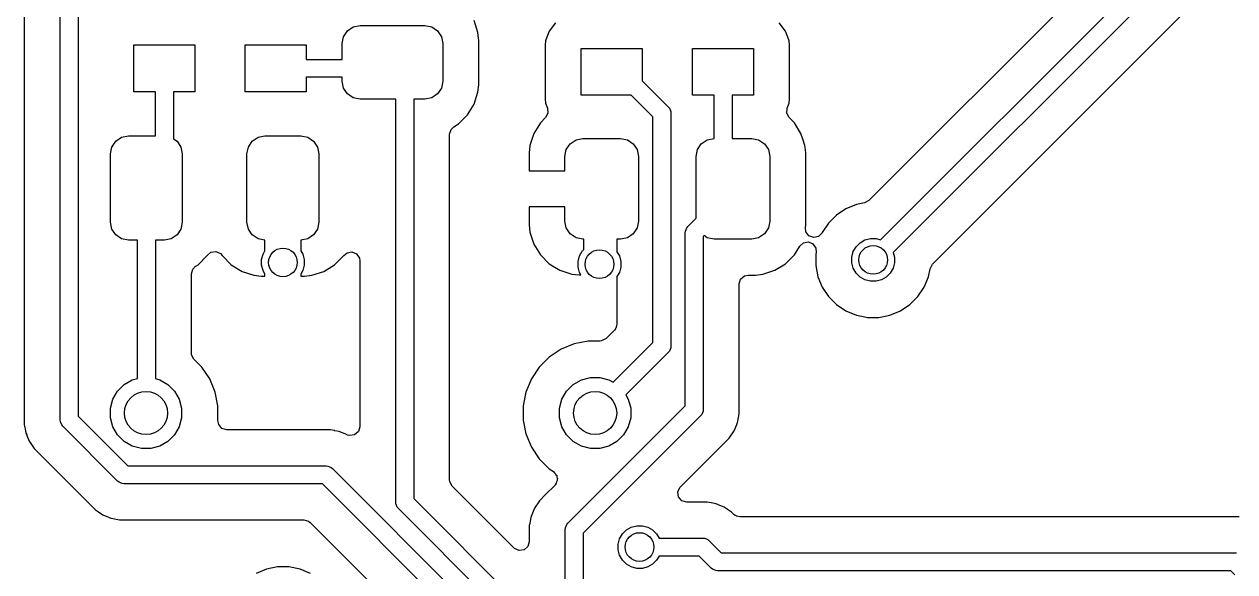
# Model space of a CAD drawing. Header units: inches. Extents: x 1.91 to 4.47, y -4.27 to -2.07.
# Drawn here: x 3.111 to 3.775, y -3.224 to -2.924 of the extents above; entities that cross this region are included whole.
import ezdxf

# ---------------------------------------------------------------- set-up
doc = ezdxf.new("R2010")
doc.units = ezdxf.units.IN
doc.header["$MEASUREMENT"] = 0
doc.layers.add('BLACK', color=250, linetype='CONTINUOUS')

msp = doc.modelspace()

# ---------------------------------------------------------------- linework, layer by layer
at = {"layer": 'BLACK', "linetype": 'CONTINUOUS'}
for p, q in [((4.06016, -2.53414), (3.57406, -3.02024)), ((3.58045, -3.04172), (4.0813, -2.54087)), ((4.0897, -2.54639), (3.58741, -3.04868)), ((3.60889, -3.05507), (4.10535, -2.55861)), ((3.13091, -3.14042), (3.13091, -2.75837)), ((3.14075, -2.75837), (3.14075, -3.13838)), ((3.1112, -2.78295), (3.1112, -3.138)), ((3.28832, -2.92729), (3.29151, -2.92516)), ((3.29151, -2.92516), (3.29528, -2.92441)), ((3.29528, -2.92441), (3.33071, -2.92441)), ((3.33071, -2.92441), (3.33448, -2.92516)), ((3.33448, -2.92516), (3.33767, -2.92729)), ((3.35926, -2.92647), (3.35767, -2.92168)), ((3.40226, -2.92293), (3.39887, -2.92747)), ((3.5283, -2.92747), (3.5249, -2.92293)), ((3.28543, -2.93425), (3.28618, -2.93049)), ((3.28618, -2.93049), (3.28832, -2.92729)), ((3.33767, -2.92729), (3.3398, -2.93049)), ((3.3398, -2.93049), (3.34055, -2.93425)), ((3.35984, -2.92824), (3.35926, -2.92647)), ((3.36018, -2.93157), (3.35984, -2.92824)), ((3.35984, -2.92824), (3.35984, -2.92824)), ((3.36026, -2.93228), (3.36018, -2.93157)), ((3.39887, -2.92747), (3.39707, -2.93228)), ((3.39887, -2.92747), (3.39887, -2.92747)), ((3.5301, -2.93228), (3.5283, -2.92747)), ((3.5283, -2.92747), (3.5283, -2.92747)), ((3.17126, -2.96063), (3.17126, -2.93504)), ((3.17126, -2.93504), (3.20472, -2.93504)), ((3.20472, -2.93504), (3.20472, -2.96063)), ((3.23228, -2.96063), (3.23228, -2.93504)), ((3.23228, -2.93504), (3.26575, -2.93504)), ((3.26575, -2.93504), (3.26575, -2.94291)), ((3.28543, -2.94291), (3.28543, -2.93425)), ((3.34055, -2.93425), (3.34055, -2.95492)), ((3.36026, -2.95689), (3.36026, -2.93228)), ((3.39689, -2.93278), (3.39663, -2.93512)), ((3.39663, -2.93512), (3.39663, -2.93512)), ((3.39663, -2.93512), (3.39663, -2.93512)), ((3.39663, -2.93512), (3.39663, -2.96448)), ((3.39707, -2.93228), (3.39689, -2.93278)), ((3.41634, -2.9626), (3.41634, -2.93701)), ((3.41634, -2.93701), (3.4498, -2.93701)), ((3.4498, -2.93701), (3.4498, -2.95465)), ((3.47736, -2.9626), (3.47736, -2.93701)), ((3.47736, -2.93701), (3.51083, -2.93701)), ((3.51083, -2.93701), (3.51083, -2.9626)), ((3.53028, -2.93278), (3.5301, -2.93228)), ((3.53053, -2.93512), (3.53028, -2.93278)), ((3.53053, -2.96448), (3.53053, -2.93512)), ((3.26575, -2.94291), (3.28543, -2.94291)), ((3.28543, -2.95276), (3.26575, -2.95276)), ((3.26575, -2.95276), (3.26575, -2.96063)), ((3.28543, -2.95492), (3.28543, -2.95276)), ((3.28618, -2.95869), (3.28543, -2.95492)), ((3.34055, -2.95492), (3.3398, -2.95869)), ((3.35984, -2.96094), (3.36026, -2.95689)), ((3.4498, -2.95465), (3.46411, -2.96896)), ((3.18307, -2.96063), (3.17126, -2.96063)), ((3.18307, -2.98484), (3.18307, -2.96063)), ((3.20472, -2.96063), (3.19291, -2.96063)), ((3.19291, -2.96063), (3.19291, -2.98636)), ((3.26575, -2.96063), (3.23228, -2.96063)), ((3.28832, -2.96188), (3.28618, -2.95869)), ((3.29151, -2.96401), (3.28832, -2.96188)), ((3.29528, -2.96476), (3.29151, -2.96401)), ((3.31476, -2.96476), (3.29528, -2.96476)), ((3.31476, -3.18543), (3.31476, -2.96476)), ((3.33071, -2.96476), (3.32461, -2.96476)), ((3.32461, -2.96476), (3.32461, -3.18339)), ((3.33448, -2.96401), (3.33071, -2.96476)), ((3.33767, -2.96188), (3.33448, -2.96401)), ((3.3398, -2.95869), (3.33767, -2.96188)), ((3.35767, -2.96749), (3.35984, -2.96094)), ((3.39663, -2.96448), (3.39663, -2.96448)), ((3.39663, -2.96448), (3.39689, -2.96683)), ((3.44383, -2.9626), (3.41634, -2.9626)), ((3.45571, -2.97448), (3.44383, -2.9626)), ((3.48917, -2.9626), (3.47736, -2.9626)), ((3.48917, -2.98622), (3.48917, -2.9626)), ((3.51083, -2.9626), (3.49902, -2.9626)), ((3.49902, -2.9626), (3.49902, -2.98622)), ((3.53028, -2.96683), (3.53053, -2.96448)), ((3.35404, -2.97337), (3.35767, -2.96749)), ((3.39689, -2.96683), (3.39689, -2.96683)), ((3.39689, -2.96683), (3.39794, -2.96965)), ((3.39794, -2.96965), (3.39814, -2.9724)), ((3.46411, -2.96896), (3.46472, -2.96971)), ((3.46472, -2.96971), (3.46472, -2.96971)), ((3.46472, -2.96971), (3.46546, -2.97148)), ((3.46546, -2.97148), (3.46555, -2.97244)), ((3.52904, -2.97238), (3.52923, -2.96963)), ((3.52923, -2.96963), (3.52926, -2.96956)), ((3.52926, -2.96956), (3.53028, -2.96683)), ((3.34916, -2.97826), (3.35404, -2.97337)), ((3.394, -2.97762), (3.39038, -2.9835)), ((3.39682, -2.97481), (3.394, -2.97762)), ((3.39814, -2.9724), (3.39682, -2.97481)), ((3.45571, -3.09796), (3.45571, -2.97448)), ((3.46555, -2.97244), (3.46555, -3.1)), ((3.53036, -2.97479), (3.52904, -2.97238)), ((3.53318, -2.97761), (3.53036, -2.97479)), ((3.5368, -2.98349), (3.53318, -2.97761)), ((3.16454, -2.98559), (3.16831, -2.98484)), ((3.16831, -2.98484), (3.18307, -2.98484)), ((3.23934, -2.98559), (3.24311, -2.98484)), ((3.24311, -2.98484), (3.2628, -2.98484)), ((3.2628, -2.98484), (3.26656, -2.98559)), ((3.34431, -2.98397), (3.34509, -2.98133)), ((3.34431, -3.03346), (3.34431, -2.98397)), ((3.34509, -2.98133), (3.34663, -2.97982)), ((3.34663, -2.97982), (3.34916, -2.97826)), ((3.39038, -2.9835), (3.38821, -2.99005)), ((3.39038, -2.9835), (3.39038, -2.9835)), ((3.53783, -2.9866), (3.5368, -2.98349)), ((3.15846, -2.99469), (3.15921, -2.99092)), ((3.15921, -2.99092), (3.16135, -2.98773)), ((3.16135, -2.98773), (3.16454, -2.98559)), ((3.19291, -2.98636), (3.19495, -2.98773)), ((3.19495, -2.98773), (3.19709, -2.99092)), ((3.19709, -2.99092), (3.19783, -2.99469)), ((3.23327, -2.99469), (3.23402, -2.99092)), ((3.23402, -2.99092), (3.23615, -2.98773)), ((3.23615, -2.98773), (3.23934, -2.98559)), ((3.26656, -2.98559), (3.26975, -2.98773)), ((3.26975, -2.98773), (3.27189, -2.99092)), ((3.27189, -2.99092), (3.27264, -2.99469)), ((3.38821, -2.99005), (3.3878, -2.99409)), ((3.38821, -2.99005), (3.38821, -2.99005)), ((3.40823, -2.9923), (3.41036, -2.9891)), ((3.41036, -2.9891), (3.41356, -2.98697)), ((3.41356, -2.98697), (3.41732, -2.98622)), ((3.41732, -2.98622), (3.43799, -2.98622)), ((3.43799, -2.98622), (3.44176, -2.98697)), ((3.44176, -2.98697), (3.44495, -2.9891)), ((3.44495, -2.9891), (3.44709, -2.9923)), ((3.48008, -2.9923), (3.48221, -2.9891)), ((3.48221, -2.9891), (3.48541, -2.98697)), ((3.48541, -2.98697), (3.48917, -2.98622)), ((3.49902, -2.98622), (3.50984, -2.98622)), ((3.50984, -2.98622), (3.51361, -2.98697)), ((3.51361, -2.98697), (3.5168, -2.9891)), ((3.5168, -2.9891), (3.51894, -2.9923)), ((3.53898, -2.99005), (3.53783, -2.9866)), ((3.53909, -2.99114), (3.53898, -2.99005)), ((3.53898, -2.99005), (3.53898, -2.99005)), ((3.53939, -2.99409), (3.53909, -2.99114)), ((3.15846, -3.03209), (3.15846, -2.99469)), ((3.19783, -2.99469), (3.19783, -3.03209)), ((3.23327, -3.03209), (3.23327, -2.99469)), ((3.27264, -2.99469), (3.27264, -3.03209)), ((3.3878, -2.99409), (3.3878, -3.00394)), ((3.40748, -2.99606), (3.40823, -2.9923)), ((3.40748, -3.00394), (3.40748, -2.99606)), ((3.44709, -2.9923), (3.44783, -2.99606)), ((3.44783, -2.99606), (3.44783, -3.0315)), ((3.47933, -2.99606), (3.48008, -2.9923)), ((3.47933, -3.02995), (3.47933, -2.99606)), ((3.51894, -2.9923), (3.51969, -2.99606)), ((3.51969, -2.99606), (3.51969, -3.0315)), ((3.53939, -3.03346), (3.53939, -2.99409)), ((3.3878, -3.00394), (3.40748, -3.00394)), ((3.40748, -3.02362), (3.3878, -3.02362)), ((3.3878, -3.02362), (3.3878, -3.03346)), ((3.40748, -3.0315), (3.40748, -3.02362)), ((3.56718, -3.02245), (3.56145, -3.02483)), ((3.56719, -3.02245), (3.56718, -3.02245)), ((3.57156, -3.02158), (3.56719, -3.02245)), ((3.57165, -3.02156), (3.57156, -3.02158)), ((3.57406, -3.02024), (3.57165, -3.02156)), ((3.47487, -3.03441), (3.47933, -3.02995)), ((3.55629, -3.02828), (3.5519, -3.03267)), ((3.56145, -3.02483), (3.55629, -3.02828)), ((3.55629, -3.02828), (3.55629, -3.02828)), ((3.56145, -3.02483), (3.56145, -3.02483)), ((3.15921, -3.03585), (3.15846, -3.03209)), ((3.16135, -3.03905), (3.15921, -3.03585)), ((3.19709, -3.03585), (3.19495, -3.03905)), ((3.19783, -3.03209), (3.19709, -3.03585)), ((3.23402, -3.03585), (3.23327, -3.03209)), ((3.23615, -3.03905), (3.23402, -3.03585)), ((3.27189, -3.03585), (3.26975, -3.03905)), ((3.27264, -3.03209), (3.27189, -3.03585)), ((3.34431, -3.17321), (3.34431, -3.03346)), ((3.3878, -3.03346), (3.38821, -3.03751)), ((3.3878, -3.03346), (3.3878, -3.03346)), ((3.38821, -3.03751), (3.39038, -3.04406)), ((3.40823, -3.03526), (3.40748, -3.0315)), ((3.41036, -3.03846), (3.40823, -3.03526)), ((3.44709, -3.03526), (3.44495, -3.03846)), ((3.44783, -3.0315), (3.44709, -3.03526)), ((3.47343, -3.03789), (3.47352, -3.03693)), ((3.47343, -3.13261), (3.47343, -3.03789)), ((3.47352, -3.03693), (3.47425, -3.03516)), ((3.47425, -3.03516), (3.47487, -3.03441)), ((3.47425, -3.03516), (3.47425, -3.03516)), ((3.51894, -3.03526), (3.5168, -3.03846)), ((3.51969, -3.0315), (3.51894, -3.03526)), ((3.53922, -3.03516), (3.53939, -3.03346)), ((3.53951, -3.0374), (3.53922, -3.03516)), ((3.54118, -3.03959), (3.53951, -3.0374)), ((3.54845, -3.03783), (3.54838, -3.03796)), ((3.5519, -3.03267), (3.54845, -3.03783)), ((3.5519, -3.03267), (3.5519, -3.03267)), ((3.16454, -3.04118), (3.16135, -3.03905)), ((3.16831, -3.04193), (3.16454, -3.04118)), ((3.17323, -3.04193), (3.16831, -3.04193)), ((3.17323, -3.11767), (3.17323, -3.04193)), ((3.18799, -3.04193), (3.18307, -3.04193)), ((3.18307, -3.04193), (3.18307, -3.11778)), ((3.19176, -3.04118), (3.18799, -3.04193)), ((3.19495, -3.03905), (3.19176, -3.04118)), ((3.23934, -3.04118), (3.23615, -3.03905)), ((3.24311, -3.04193), (3.23934, -3.04118)), ((3.24311, -3.04776), (3.24311, -3.04193)), ((3.26656, -3.04118), (3.2628, -3.04193)), ((3.2628, -3.04193), (3.2628, -3.04776)), ((3.26975, -3.03905), (3.26656, -3.04118)), ((3.39038, -3.04406), (3.39038, -3.04406)), ((3.39038, -3.04406), (3.394, -3.04993)), ((3.41356, -3.04059), (3.41036, -3.03846)), ((3.41732, -3.04134), (3.41356, -3.04059)), ((3.41781, -3.04134), (3.41732, -3.04134)), ((3.41781, -3.04712), (3.41781, -3.04134)), ((3.43799, -3.04134), (3.436, -3.04134)), ((3.436, -3.04134), (3.436, -3.04837)), ((3.44176, -3.04059), (3.43799, -3.04134)), ((3.44495, -3.03846), (3.44176, -3.04059)), ((3.48373, -3.03947), (3.48327, -3.03993)), ((3.48327, -3.03993), (3.48327, -3.13465)), ((3.48541, -3.04059), (3.48373, -3.03947)), ((3.48917, -3.04134), (3.48541, -3.04059)), ((3.50984, -3.04134), (3.48917, -3.04134)), ((3.51361, -3.04059), (3.50984, -3.04134)), ((3.5168, -3.03846), (3.51361, -3.04059)), ((3.53611, -3.0452), (3.53815, -3.04336)), ((3.53815, -3.04336), (3.54087, -3.04292)), ((3.54087, -3.04292), (3.54339, -3.04402)), ((3.54377, -3.04053), (3.54118, -3.03959)), ((3.54339, -3.04402), (3.54492, -3.0463)), ((3.54645, -3.03992), (3.54377, -3.04053)), ((3.54831, -3.03803), (3.54645, -3.03992)), ((3.54832, -3.03803), (3.54831, -3.03803)), ((3.54838, -3.03796), (3.54832, -3.03802)), ((3.54832, -3.03802), (3.54832, -3.03803)), ((3.56701, -3.04557), (3.56919, -3.04339)), ((3.56919, -3.04339), (3.57186, -3.04184)), ((3.57186, -3.04184), (3.57484, -3.04105)), ((3.57484, -3.04105), (3.57792, -3.04105)), ((3.57792, -3.04105), (3.58045, -3.04172)), ((3.20644, -3.05542), (3.21133, -3.05054)), ((3.21133, -3.05054), (3.21141, -3.05041)), ((3.21141, -3.05041), (3.21149, -3.05034)), ((3.21149, -3.05034), (3.2115, -3.05031)), ((3.2115, -3.05031), (3.21151, -3.05032)), ((3.21151, -3.05032), (3.21345, -3.04857)), ((3.21345, -3.04857), (3.21617, -3.04813)), ((3.21617, -3.04813), (3.21869, -3.04922)), ((3.21869, -3.04922), (3.21972, -3.05041)), ((3.21972, -3.05041), (3.21979, -3.05053)), ((3.21979, -3.05053), (3.21979, -3.05053)), ((3.21979, -3.05053), (3.22467, -3.05541)), ((3.24124, -3.05259), (3.24204, -3.04961)), ((3.24204, -3.04961), (3.24311, -3.04776)), ((3.2628, -3.04776), (3.26386, -3.04961)), ((3.26386, -3.04961), (3.26466, -3.05259)), ((3.28123, -3.05541), (3.28611, -3.05053)), ((3.28611, -3.05053), (3.28629, -3.0503)), ((3.28629, -3.0503), (3.28637, -3.05036)), ((3.28637, -3.05036), (3.28807, -3.04884)), ((3.28807, -3.04884), (3.29078, -3.04839)), ((3.29078, -3.04839), (3.2933, -3.04949)), ((3.2933, -3.04949), (3.29483, -3.05178)), ((3.394, -3.04993), (3.39888, -3.05482)), ((3.41467, -3.05358), (3.41547, -3.0506)), ((3.41547, -3.0506), (3.41701, -3.04793)), ((3.41701, -3.04793), (3.41781, -3.04712)), ((3.436, -3.04837), (3.43729, -3.0506)), ((3.43729, -3.0506), (3.43809, -3.05358)), ((3.52829, -3.05483), (3.53318, -3.04995)), ((3.53318, -3.04995), (3.53611, -3.0452)), ((3.54505, -3.04872), (3.54486, -3.04965)), ((3.54486, -3.04965), (3.54486, -3.05586)), ((3.54492, -3.0463), (3.54505, -3.04872)), ((3.56467, -3.05121), (3.56547, -3.04824)), ((3.56547, -3.04824), (3.56701, -3.04557)), ((3.58741, -3.04868), (3.58809, -3.05121)), ((3.20278, -3.06041), (3.20355, -3.05777)), ((3.20355, -3.05777), (3.20509, -3.05625)), ((3.20509, -3.05625), (3.20531, -3.05612)), ((3.20531, -3.05612), (3.20644, -3.05542)), ((3.22467, -3.05541), (3.23055, -3.05903)), ((3.24124, -3.05568), (3.24124, -3.05259)), ((3.24204, -3.05865), (3.24124, -3.05568)), ((3.26466, -3.05568), (3.26386, -3.05865)), ((3.26466, -3.05259), (3.26466, -3.05568)), ((3.27536, -3.05903), (3.28123, -3.05541)), ((3.29483, -3.05178), (3.29506, -3.05324)), ((3.29506, -3.05324), (3.29506, -3.14414)), ((3.39888, -3.05482), (3.40476, -3.05844)), ((3.41467, -3.05666), (3.41467, -3.05358)), ((3.41547, -3.05964), (3.41467, -3.05666)), ((3.43809, -3.05666), (3.43729, -3.05964)), ((3.43809, -3.05358), (3.43809, -3.05666)), ((3.52241, -3.05846), (3.52829, -3.05483)), ((3.54486, -3.05586), (3.54607, -3.06195)), ((3.56467, -3.0543), (3.56467, -3.05121)), ((3.56547, -3.05728), (3.56467, -3.0543)), ((3.56701, -3.05995), (3.56547, -3.05728)), ((3.58729, -3.05728), (3.58575, -3.05995)), ((3.58809, -3.0543), (3.58729, -3.05728)), ((3.58809, -3.05121), (3.58809, -3.0543)), ((3.60668, -3.06195), (3.60755, -3.05757)), ((3.60755, -3.05757), (3.60883, -3.05513)), ((3.60883, -3.05513), (3.60889, -3.05507)), ((3.20278, -3.10371), (3.20278, -3.06041)), ((3.23055, -3.05903), (3.23055, -3.05903)), ((3.23055, -3.05903), (3.2371, -3.0612)), ((3.2371, -3.0612), (3.2371, -3.0612)), ((3.2371, -3.0612), (3.24114, -3.06161)), ((3.24114, -3.06161), (3.24311, -3.06161)), ((3.24311, -3.06051), (3.24204, -3.05865)), ((3.24311, -3.06161), (3.24311, -3.06051)), ((3.24311, -3.06161), (3.24311, -3.06161)), ((3.26386, -3.05865), (3.2628, -3.06051)), ((3.2628, -3.06051), (3.2628, -3.06161)), ((3.2628, -3.06161), (3.26476, -3.06161)), ((3.26476, -3.06161), (3.26881, -3.0612)), ((3.26476, -3.06161), (3.26476, -3.06161)), ((3.26881, -3.0612), (3.27536, -3.05903)), ((3.27536, -3.05903), (3.27536, -3.05903)), ((3.40476, -3.05844), (3.40476, -3.05844)), ((3.40476, -3.05844), (3.41131, -3.06061)), ((3.41131, -3.06061), (3.41131, -3.06061)), ((3.41131, -3.06061), (3.41536, -3.06102)), ((3.41536, -3.06102), (3.41627, -3.06102)), ((3.41627, -3.06102), (3.41547, -3.05964)), ((3.43729, -3.05964), (3.436, -3.06187)), ((3.436, -3.06187), (3.436, -3.08778)), ((3.50297, -3.06593), (3.50375, -3.06329)), ((3.50375, -3.06329), (3.50583, -3.06148)), ((3.50583, -3.06148), (3.50785, -3.06104)), ((3.50785, -3.06104), (3.51181, -3.06104)), ((3.51181, -3.06104), (3.51586, -3.06063)), ((3.51181, -3.06104), (3.51181, -3.06104)), ((3.51586, -3.06063), (3.52241, -3.05846)), ((3.54607, -3.06195), (3.54607, -3.06195)), ((3.54607, -3.06195), (3.54845, -3.06768)), ((3.56919, -3.06213), (3.56701, -3.05995)), ((3.57186, -3.06367), (3.56919, -3.06213)), ((3.57484, -3.06447), (3.57186, -3.06367)), ((3.57792, -3.06447), (3.57484, -3.06447)), ((3.5809, -3.06367), (3.57792, -3.06447)), ((3.58357, -3.06213), (3.5809, -3.06367)), ((3.58575, -3.05995), (3.58357, -3.06213)), ((3.60431, -3.06768), (3.60668, -3.06195)), ((3.50297, -3.13202), (3.50297, -3.06593)), ((3.54845, -3.06768), (3.54845, -3.06768)), ((3.54845, -3.06768), (3.5519, -3.07285)), ((3.60086, -3.07285), (3.60431, -3.06768)), ((3.5519, -3.07285), (3.5519, -3.07285)), ((3.5519, -3.07285), (3.55629, -3.07724)), ((3.55629, -3.07724), (3.55629, -3.07724)), ((3.55629, -3.07724), (3.56145, -3.08068)), ((3.59131, -3.08068), (3.59647, -3.07724)), ((3.59647, -3.07724), (3.60086, -3.07285)), ((3.56145, -3.08068), (3.56145, -3.08068)), ((3.56145, -3.08068), (3.56718, -3.08306)), ((3.56718, -3.08306), (3.56719, -3.08306)), ((3.56719, -3.08306), (3.57097, -3.08381)), ((3.57097, -3.08381), (3.57327, -3.08427)), ((3.57327, -3.08427), (3.57327, -3.08427)), ((3.57327, -3.08427), (3.57327, -3.08427)), ((3.57327, -3.08427), (3.57948, -3.08427)), ((3.57948, -3.08427), (3.58557, -3.08306)), ((3.57948, -3.08427), (3.57948, -3.08427)), ((3.58557, -3.08306), (3.59131, -3.08068)), ((3.43523, -3.09042), (3.43457, -3.09123)), ((3.43526, -3.09031), (3.43523, -3.09042)), ((3.43541, -3.09012), (3.43526, -3.09031)), ((3.43566, -3.08894), (3.43541, -3.09012)), ((3.436, -3.08778), (3.43566, -3.08894)), ((3.42014, -3.09722), (3.41253, -3.09874)), ((3.42656, -3.09722), (3.42014, -3.09722)), ((3.42759, -3.09711), (3.42656, -3.09722)), ((3.43001, -3.09579), (3.42759, -3.09711)), ((3.43457, -3.09123), (3.43001, -3.09579)), ((3.20289, -3.10475), (3.20278, -3.10371)), ((3.40536, -3.10171), (3.39891, -3.10602)), ((3.41253, -3.09874), (3.40536, -3.10171)), ((3.40536, -3.10171), (3.40536, -3.10171)), ((3.41253, -3.09874), (3.41253, -3.09874)), ((3.43389, -3.11978), (3.45571, -3.09796)), ((3.46411, -3.10348), (3.44085, -3.12674)), ((3.46472, -3.10273), (3.46411, -3.10348)), ((3.46546, -3.10096), (3.46472, -3.10273)), ((3.46555, -3.1), (3.46546, -3.10096)), ((3.20421, -3.10716), (3.20289, -3.10475)), ((3.20855, -3.1115), (3.20421, -3.10716)), ((3.39891, -3.10602), (3.39342, -3.1115)), ((3.39891, -3.10602), (3.39891, -3.10602)), ((3.21286, -3.11796), (3.20855, -3.1115)), ((3.20855, -3.1115), (3.20855, -3.1115)), ((3.39342, -3.1115), (3.38911, -3.11796)), ((3.39342, -3.1115), (3.39342, -3.1115)), ((3.41648, -3.11843), (3.42145, -3.1171)), ((3.42145, -3.1171), (3.42659, -3.1171)), ((3.42659, -3.1171), (3.43155, -3.11843)), ((3.16234, -3.12463), (3.16597, -3.121)), ((3.16597, -3.121), (3.17042, -3.11843)), ((3.17042, -3.11843), (3.17323, -3.11767)), ((3.18307, -3.11778), (3.18549, -3.11843)), ((3.18549, -3.11843), (3.18994, -3.121)), ((3.18994, -3.121), (3.19357, -3.12463)), ((3.21583, -3.12512), (3.21286, -3.11796)), ((3.21286, -3.11796), (3.21286, -3.11796)), ((3.38911, -3.11796), (3.38614, -3.12512)), ((3.38911, -3.11796), (3.38911, -3.11796)), ((3.4084, -3.12463), (3.41203, -3.121)), ((3.41203, -3.121), (3.41648, -3.11843)), ((3.43155, -3.11843), (3.43389, -3.11978)), ((3.15844, -3.13404), (3.15977, -3.12908)), ((3.15977, -3.12908), (3.16234, -3.12463)), ((3.19357, -3.12463), (3.19614, -3.12908)), ((3.19614, -3.12908), (3.19747, -3.13404)), ((3.21734, -3.13273), (3.21583, -3.12512)), ((3.21583, -3.12512), (3.21583, -3.12512)), ((3.21583, -3.12512), (3.21583, -3.12512)), ((3.21583, -3.12512), (3.21583, -3.12512)), ((3.38614, -3.12512), (3.38463, -3.13273)), ((3.38614, -3.12512), (3.38614, -3.12512)), ((3.4045, -3.13404), (3.40583, -3.12908)), ((3.40583, -3.12908), (3.4084, -3.12463)), ((3.44085, -3.12674), (3.4422, -3.12908)), ((3.4422, -3.12908), (3.44353, -3.13404)), ((3.15844, -3.13918), (3.15844, -3.13404)), ((3.19747, -3.13404), (3.19747, -3.13918)), ((3.21734, -3.14073), (3.21734, -3.13273)), ((3.38463, -3.13273), (3.38463, -3.13273)), ((3.38463, -3.13273), (3.38463, -3.14049)), ((3.4045, -3.13918), (3.4045, -3.13404)), ((3.40912, -3.19691), (3.47343, -3.13261)), ((3.44353, -3.13404), (3.44353, -3.13918)), ((3.48244, -3.13738), (3.48183, -3.13813)), ((3.48317, -3.13561), (3.48244, -3.13738)), ((3.48327, -3.13465), (3.48317, -3.13561)), ((3.50218, -3.14104), (3.50297, -3.13707)), ((3.50297, -3.13222), (3.50297, -3.13202)), ((3.50297, -3.13202), (3.50297, -3.13202)), ((3.50297, -3.13707), (3.50297, -3.13222)), ((3.1112, -3.138), (3.1112, -3.14285)), ((3.1112, -3.14285), (3.1112, -3.14285)), ((3.1112, -3.14285), (3.1112, -3.14285)), ((3.1112, -3.14285), (3.11144, -3.14407)), ((3.11144, -3.14407), (3.11144, -3.14407)), ((3.11144, -3.14407), (3.11147, -3.1442)), ((3.131, -3.14138), (3.13091, -3.14042)), ((3.13173, -3.14316), (3.131, -3.14138)), ((3.13174, -3.14316), (3.13173, -3.14316)), ((3.13235, -3.1439), (3.13174, -3.14316)), ((3.1624, -3.17395), (3.13235, -3.1439)), ((3.14075, -3.13838), (3.16792, -3.16555)), ((3.15977, -3.14415), (3.15844, -3.13918)), ((3.19747, -3.13918), (3.19614, -3.14415)), ((3.21738, -3.14073), (3.21734, -3.14073)), ((3.21776, -3.14299), (3.21738, -3.14073)), ((3.21956, -3.14507), (3.21776, -3.14299)), ((3.38463, -3.14049), (3.38463, -3.14049)), ((3.38463, -3.14049), (3.38463, -3.14049)), ((3.38463, -3.14049), (3.38614, -3.1481)), ((3.40583, -3.14415), (3.4045, -3.13918)), ((3.48183, -3.13813), (3.41752, -3.20243)), ((3.44353, -3.13918), (3.4422, -3.14415)), ((3.50017, -3.14631), (3.5016, -3.14285)), ((3.5016, -3.14285), (3.50203, -3.14183)), ((3.50203, -3.14183), (3.50218, -3.14104)), ((3.11147, -3.1442), (3.11215, -3.14761)), ((3.11215, -3.14761), (3.11258, -3.14865)), ((3.11258, -3.14865), (3.11271, -3.14896)), ((3.11271, -3.14896), (3.11271, -3.14896)), ((3.11271, -3.14896), (3.114, -3.15209)), ((3.16234, -3.1486), (3.15977, -3.14415)), ((3.16597, -3.15223), (3.16234, -3.1486)), ((3.19357, -3.1486), (3.18994, -3.15223)), ((3.19614, -3.14415), (3.19357, -3.1486)), ((3.2222, -3.14585), (3.21956, -3.14507)), ((3.27906, -3.14585), (3.2222, -3.14585)), ((3.2812, -3.14627), (3.27906, -3.14585)), ((3.27906, -3.14585), (3.27906, -3.14585)), ((3.27906, -3.14585), (3.27906, -3.14585)), ((3.28139, -3.14631), (3.2812, -3.14627)), ((3.2812, -3.14627), (3.2812, -3.14627)), ((3.28381, -3.14679), (3.28139, -3.14631)), ((3.28513, -3.14734), (3.28381, -3.14679)), ((3.28698, -3.1481), (3.28513, -3.14734)), ((3.28831, -3.14866), (3.28698, -3.1481)), ((3.28948, -3.14898), (3.28831, -3.14866)), ((3.29221, -3.14859), (3.28948, -3.14898)), ((3.29428, -3.14678), (3.29221, -3.14859)), ((3.29506, -3.14414), (3.29428, -3.14678)), ((3.38614, -3.1481), (3.38614, -3.1481)), ((3.38614, -3.1481), (3.38911, -3.15527)), ((3.4084, -3.1486), (3.40583, -3.14415)), ((3.41203, -3.15223), (3.4084, -3.1486)), ((3.43963, -3.1486), (3.436, -3.15223)), ((3.4422, -3.14415), (3.43963, -3.1486)), ((3.47074, -3.17708), (3.49747, -3.15034)), ((3.49747, -3.15034), (3.50017, -3.14631)), ((3.49747, -3.15034), (3.49747, -3.15034)), ((3.49747, -3.15034), (3.49747, -3.15034)), ((3.114, -3.15209), (3.114, -3.15209)), ((3.114, -3.15209), (3.11482, -3.15331)), ((3.11482, -3.15331), (3.11482, -3.15331)), ((3.11482, -3.15331), (3.11482, -3.15331)), ((3.11482, -3.15331), (3.1167, -3.15612)), ((3.1167, -3.15612), (3.1167, -3.15612)), ((3.1167, -3.15612), (3.1203, -3.15972)), ((3.17042, -3.1548), (3.16597, -3.15223)), ((3.17538, -3.15613), (3.17042, -3.1548)), ((3.18052, -3.15613), (3.17538, -3.15613)), ((3.18549, -3.1548), (3.18052, -3.15613)), ((3.18994, -3.15223), (3.18549, -3.1548)), ((3.38911, -3.15527), (3.38911, -3.15527)), ((3.38911, -3.15527), (3.39342, -3.16172)), ((3.41648, -3.1548), (3.41203, -3.15223)), ((3.42145, -3.15613), (3.41648, -3.1548)), ((3.42659, -3.15613), (3.42145, -3.15613)), ((3.43155, -3.1548), (3.42659, -3.15613)), ((3.436, -3.15223), (3.43155, -3.1548)), ((3.1203, -3.15972), (3.1203, -3.15972)), ((3.1203, -3.15972), (3.14675, -3.18617)), ((3.39342, -3.16172), (3.39342, -3.16172)), ((3.39342, -3.16172), (3.39891, -3.16721)), ((3.16792, -3.16555), (3.27663, -3.16555)), ((3.27663, -3.16555), (3.27759, -3.16565)), ((3.27759, -3.16565), (3.27759, -3.16565)), ((3.27759, -3.16565), (3.27811, -3.16586)), ((3.27811, -3.16586), (3.27936, -3.16638)), ((3.27936, -3.16638), (3.27936, -3.16638)), ((3.27936, -3.16638), (3.28011, -3.16699)), ((3.28011, -3.16699), (3.38065, -3.26753)), ((3.39891, -3.16721), (3.39891, -3.16721)), ((3.39891, -3.16721), (3.40118, -3.16873)), ((3.40118, -3.16873), (3.40171, -3.16937)), ((3.40171, -3.16937), (3.40238, -3.16987)), ((3.40238, -3.16987), (3.40258, -3.1704)), ((3.40258, -3.1704), (3.40295, -3.17084)), ((3.16314, -3.17456), (3.1624, -3.17395)), ((3.1644, -3.17508), (3.16314, -3.17456)), ((3.16314, -3.17456), (3.16314, -3.17456)), ((3.16492, -3.1753), (3.1644, -3.17508)), ((3.16588, -3.17539), (3.16492, -3.1753)), ((3.16492, -3.1753), (3.16492, -3.1753)), ((3.27459, -3.17539), (3.16588, -3.17539)), ((3.37224, -3.27305), (3.27459, -3.17539)), ((3.34442, -3.17425), (3.34431, -3.17321)), ((3.34574, -3.17666), (3.34442, -3.17425)), ((3.37964, -3.21056), (3.34574, -3.17666)), ((3.40192, -3.17624), (3.3969, -3.18127)), ((3.4021, -3.17605), (3.40192, -3.17624)), ((3.40217, -3.17591), (3.4021, -3.17605)), ((3.40276, -3.17513), (3.40217, -3.17591)), ((3.40293, -3.17432), (3.40276, -3.17513)), ((3.40329, -3.17357), (3.40293, -3.17432)), ((3.40295, -3.17084), (3.40305, -3.17167)), ((3.40305, -3.17167), (3.40334, -3.17244)), ((3.40334, -3.17244), (3.40322, -3.173)), ((3.40322, -3.173), (3.40329, -3.17357)), ((3.4705, -3.17733), (3.47074, -3.17708)), ((3.32461, -3.18339), (3.39836, -3.25715)), ((3.3969, -3.18127), (3.39347, -3.1847)), ((3.3969, -3.18127), (3.3969, -3.18127)), ((3.3969, -3.18127), (3.3969, -3.18127)), ((3.46936, -3.17984), (3.4705, -3.17733)), ((3.46975, -3.18256), (3.46936, -3.17984)), ((3.47155, -3.18464), (3.46975, -3.18256)), ((3.14675, -3.18617), (3.14675, -3.18617)), ((3.14675, -3.18617), (3.15018, -3.1896)), ((3.15018, -3.1896), (3.15194, -3.19078)), ((3.31486, -3.18639), (3.31476, -3.18543)), ((3.31501, -3.18676), (3.31486, -3.18639)), ((3.31486, -3.18639), (3.31486, -3.18639)), ((3.31559, -3.18817), (3.31501, -3.18676)), ((3.31621, -3.18891), (3.31559, -3.18817)), ((3.31559, -3.18817), (3.31559, -3.18817)), ((3.38996, -3.26267), (3.31621, -3.18891)), ((3.39078, -3.18873), (3.38963, -3.19149)), ((3.39347, -3.1847), (3.39078, -3.18873)), ((3.39078, -3.18873), (3.39078, -3.18873)), ((3.39347, -3.1847), (3.39347, -3.1847)), ((3.47419, -3.18541), (3.47155, -3.18464)), ((3.48545, -3.18541), (3.47419, -3.18541)), ((3.48767, -3.18585), (3.48545, -3.18541)), ((3.48545, -3.18541), (3.48545, -3.18541)), ((3.48545, -3.18541), (3.48545, -3.18541)), ((3.48783, -3.18589), (3.48767, -3.18585)), ((3.48767, -3.18585), (3.48767, -3.18585)), ((3.49021, -3.18636), (3.48783, -3.18589)), ((3.49117, -3.18676), (3.49021, -3.18636)), ((3.49146, -3.18688), (3.49117, -3.18676)), ((3.49469, -3.18822), (3.49146, -3.18688)), ((3.49146, -3.18688), (3.49146, -3.18688)), ((3.49633, -3.18931), (3.49469, -3.18822)), ((3.49649, -3.18941), (3.49633, -3.18931)), ((3.49873, -3.19091), (3.49649, -3.18941)), ((3.15194, -3.19078), (3.15421, -3.1923)), ((3.15421, -3.1923), (3.15738, -3.19361)), ((3.15738, -3.19361), (3.15869, -3.19415)), ((3.15869, -3.19415), (3.15985, -3.19438)), ((3.15985, -3.19438), (3.16345, -3.1951)), ((3.16345, -3.1951), (3.16345, -3.1951)), ((3.16345, -3.1951), (3.16345, -3.1951)), ((3.16345, -3.1951), (3.16345, -3.1951)), ((3.16345, -3.1951), (3.26441, -3.1951)), ((3.26441, -3.1951), (3.26705, -3.19587)), ((3.26705, -3.19587), (3.26786, -3.19653)), ((3.26786, -3.19653), (3.3141, -3.24277)), ((3.38879, -3.19388), (3.388, -3.19785)), ((3.38892, -3.19321), (3.38879, -3.19388)), ((3.38879, -3.19388), (3.38879, -3.19388)), ((3.3893, -3.1923), (3.38892, -3.19321)), ((3.38892, -3.19321), (3.38892, -3.19321)), ((3.38963, -3.19149), (3.3893, -3.1923)), ((3.38963, -3.19149), (3.38963, -3.19149)), ((3.40851, -3.19766), (3.40912, -3.19691)), ((3.50007, -3.19226), (3.49873, -3.19091)), ((3.5003, -3.19244), (3.50007, -3.19226)), ((3.50068, -3.19271), (3.5003, -3.19244)), ((3.501, -3.1928), (3.50068, -3.19271)), ((3.5015, -3.19313), (3.501, -3.1928)), ((3.50243, -3.19322), (3.5015, -3.19313)), ((3.50332, -3.19348), (3.50243, -3.19322)), ((3.77683, -3.19348), (3.50332, -3.19348)), ((3.388, -3.19785), (3.38797, -3.19797)), ((3.38797, -3.19797), (3.38797, -3.20711)), ((3.388, -3.19785), (3.388, -3.19785)), ((3.40768, -3.20039), (3.40777, -3.19943)), ((3.40768, -3.40045), (3.40768, -3.20039)), ((3.40777, -3.19943), (3.40851, -3.19766)), ((3.40851, -3.19766), (3.40851, -3.19766)), ((3.41752, -3.20243), (3.41752, -3.39842)), ((3.43744, -3.20552), (3.43898, -3.20285)), ((3.43898, -3.20285), (3.44116, -3.20067)), ((3.44116, -3.20067), (3.44383, -3.19913)), ((3.44383, -3.19913), (3.44681, -3.19833)), ((3.44681, -3.19833), (3.4499, -3.19833)), ((3.4499, -3.19833), (3.45287, -3.19913)), ((3.45287, -3.19913), (3.45554, -3.20067)), ((3.45554, -3.20067), (3.45772, -3.20285)), ((3.45772, -3.20285), (3.45903, -3.20512)), ((3.3872, -3.20975), (3.38512, -3.21155)), ((3.38797, -3.20711), (3.3872, -3.20975)), ((3.43664, -3.2085), (3.43744, -3.20552)), ((3.43664, -3.21158), (3.43664, -3.2085)), ((3.45903, -3.20512), (3.48303, -3.20512)), ((3.48303, -3.20512), (3.48399, -3.20521)), ((3.48399, -3.20521), (3.48399, -3.20521)), ((3.48399, -3.20521), (3.48448, -3.20542)), ((3.48448, -3.20542), (3.48576, -3.20595)), ((3.48576, -3.20595), (3.48576, -3.20595)), ((3.48576, -3.20595), (3.48651, -3.20656)), ((3.48651, -3.20656), (3.49314, -3.21319)), ((3.37989, -3.2108), (3.37964, -3.21056)), ((3.3824, -3.21194), (3.37989, -3.2108)), ((3.38512, -3.21155), (3.3824, -3.21194)), ((3.43744, -3.21456), (3.43664, -3.21158)), ((3.43898, -3.21723), (3.43744, -3.21456)), ((3.45903, -3.21496), (3.45772, -3.21723)), ((3.48099, -3.21496), (3.45903, -3.21496)), ((3.48762, -3.22159), (3.48099, -3.21496)), ((3.49314, -3.21319), (3.77441, -3.21319)), ((3.77441, -3.21319), (3.77537, -3.21328)), ((3.24396, -3.22206), (3.23822, -3.22443)), ((3.25005, -3.22085), (3.24396, -3.22206)), ((3.24396, -3.22206), (3.24396, -3.22206)), ((3.25625, -3.22085), (3.25005, -3.22085)), ((3.25005, -3.22085), (3.25005, -3.22085)), ((3.26234, -3.22206), (3.25625, -3.22085)), ((3.25625, -3.22085), (3.25625, -3.22085)), ((3.26808, -3.22443), (3.26234, -3.22206)), ((3.26234, -3.22206), (3.26234, -3.22206)), ((3.44116, -3.21941), (3.43898, -3.21723)), ((3.44383, -3.22095), (3.44116, -3.21941)), ((3.44681, -3.22175), (3.44383, -3.22095)), ((3.4499, -3.22175), (3.44681, -3.22175)), ((3.45287, -3.22095), (3.4499, -3.22175)), ((3.45554, -3.21941), (3.45287, -3.22095)), ((3.45772, -3.21723), (3.45554, -3.21941)), ((3.48836, -3.2222), (3.48762, -3.22159)), ((3.49014, -3.22294), (3.48836, -3.2222)), ((3.4911, -3.22303), (3.49014, -3.22294)), ((3.49014, -3.22294), (3.49014, -3.22294)), ((3.77237, -3.22303), (3.4911, -3.22303)), ((3.77461, -3.22527), (3.77237, -3.22303))]:
    msp.add_line(p, q, dxfattribs=at)
at = {"layer": 'BLACK'}
for centre, radius in [((3.25295, -3.05413), 0.00787), ((3.42638, -3.05512), 0.00787), ((3.57638, -3.05276), 0.00787), ((3.17795, -3.13661), 0.01181), ((3.42402, -3.13661), 0.01181), ((3.44835, -3.21004), 0.00787)]:
    msp.add_circle(centre, radius, dxfattribs=at)
at = {"layer": 'WHITE'}
for centre, radius in [((3.25295, -3.05413), 0.00787), ((3.42638, -3.05512), 0.00787), ((3.57638, -3.05276), 0.00787), ((3.17795, -3.13661), 0.01181), ((3.42402, -3.13661), 0.01181), ((3.44835, -3.21004), 0.00787)]:
    msp.add_circle(centre, radius, dxfattribs=at)

doc.saveas('drawing.dxf')
